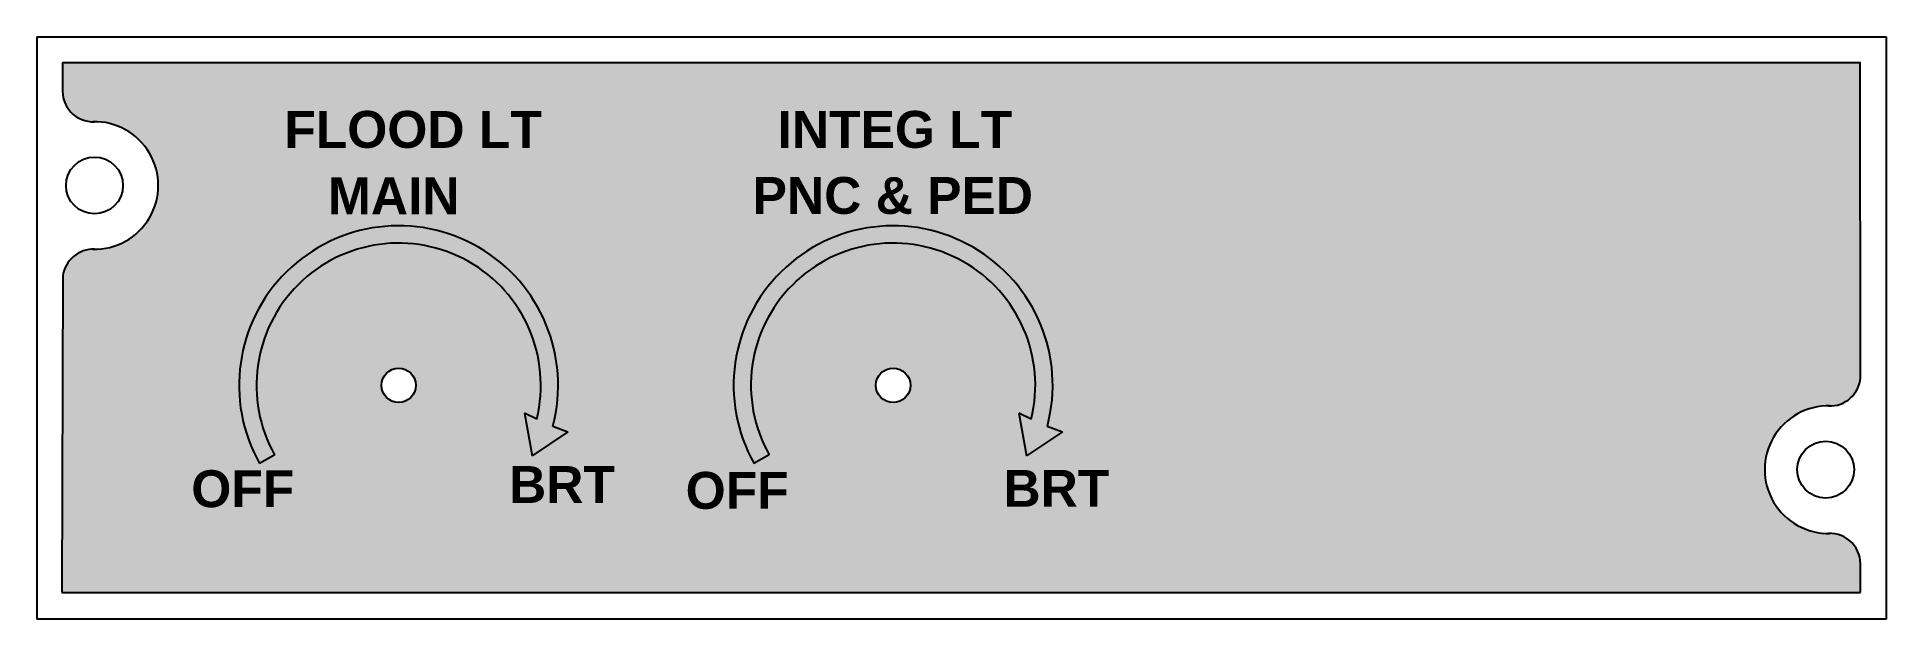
# Model space of a CAD drawing. Header units: inches. Extents: x 0 to 145, y 0 to 46.
import ezdxf

# ---------------------------------------------------------------- set-up
doc = ezdxf.new("R2010")
doc.units = ezdxf.units.IN
doc.header["$MEASUREMENT"] = 0
doc.styles.get("Standard").update_dxf_attribs({"font": 'arial.ttf'})

msp = doc.modelspace()

# ---------------------------------------------------------------- hatches: boundary and pattern name
at = {"true_color": 0x6d7c87}
h = msp.add_hatch(color=8, dxfattribs=at)
h.dxf.hatch_style = 1
h.paths.add_polyline_path([(142.97, 43.63), (2.01, 43.63), (2.01, 41.66, 0.442091), (4.39, 38.98, -1.025903), (4.39, 28.99, 0.371801), (2.02, 26.89), (1.95, 2.07), (142.99, 2.07), (142.99, 4.07, 0.438302), (140.61, 6.71, -1.027097), (140.63, 16.71, 0.371012), (142.99, 18.8)])
h.paths.add_polyline_path([(40.46, 15.13), (41.64, 14.68), (38.82, 12.79), (38.23, 16.13), (39.19, 15.68, 1.468759), (18.64, 12.87), (17.45, 12.2, -1.483557)], flags=16)
h.paths.add_polyline_path([(29.71, 18.32, -1), (27.01, 18.32, -1)], flags=16)
h.paths.add_polyline_path([(79.23, 15.13), (80.41, 14.68), (77.59, 12.79), (77, 16.13), (77.96, 15.68, 1.468759), (57.41, 12.87), (56.22, 12.2, -1.483557)], flags=16)
h.paths.add_polyline_path([(68.49, 18.32, -1), (65.78, 18.32, -1)], flags=16)
at = {"true_color": 0xffffff}
h = msp.add_hatch(color=7, dxfattribs=at)
h.dxf.hatch_style = 1
h.paths.add_polyline_path([(41.64, 14.68), (40.46, 15.13, 1.483557), (17.45, 12.2), (18.64, 12.87, -1.468759), (39.19, 15.68), (38.23, 16.13), (38.82, 12.79)])
h.paths.add_polyline_path([(77.96, 15.68), (77, 16.13), (77.59, 12.79), (80.41, 14.68), (79.23, 15.13, 1.483557), (56.22, 12.2), (57.41, 12.87, -1.468759)])

# ---------------------------------------------------------------- linework, layer by layer
at = {"color": 18, "true_color": 0x000000}
for p, q in [((0, 45.63), (145, 45.63)), ((0, 45.63), (0, 0)), ((145, 45.63), (145, 0)), ((2.01, 43.63), (2.01, 41.63)), ((2.01, 43.63), (142.99, 43.63)), ((142.99, 18.8), (142.97, 43.63)), ((2.02, 26.89), (1.95, 2.07)), ((142.99, 2.07), (142.99, 4.07)), ((1.95, 2.07), (142.99, 2.07)), ((145, 0), (0, 0))]:
    msp.add_line(p, q, dxfattribs=at)
at = {"color": 7, "true_color": 0xffffff}
for p, q in [((39.19, 15.68), (38.23, 16.13)), ((38.23, 16.13), (38.82, 12.79)), ((77.96, 15.68), (77, 16.13)), ((77, 16.13), (77.59, 12.79)), ((41.64, 14.68), (38.82, 12.79)), ((40.46, 15.13), (41.64, 14.68)), ((80.41, 14.68), (77.59, 12.79)), ((79.23, 15.13), (80.41, 14.68)), ((18.64, 12.87), (17.45, 12.2)), ((57.41, 12.87), (56.22, 12.2))]:
    msp.add_line(p, q, dxfattribs=at)
at = {"color": 18, "true_color": 0x000000}
for centre in [(4.51, 33.99), (140.27, 11.71)]:
    msp.add_circle(centre, 2.23, dxfattribs=at)
at = {"color": 7, "true_color": 0xffffff}
for centre in [(28.36, 18.32), (67.14, 18.32)]:
    msp.add_circle(centre, 1.35, dxfattribs=at)
at = {"color": 18, "true_color": 0x000000}
for centre, radius, start, end in [((4.42, 41.4), 2.42, 174.548, 272.2397), ((4.51, 33.99), 5, 268.5406, 91.4594), ((4.42, 26.57), 2.42, 87.7603, 172.3611), ((140.59, 19.12), 2.42, 267.5384, 355.8822), ((140.49, 11.71), 5, 88.5406, 271.4594), ((140.58, 4.3), 2.42, 354.548, 92.2397)]:
    msp.add_arc(centre, radius, start, end, dxfattribs=at)
at = {"color": 7, "true_color": 0xffffff}
for centre, radius, start in [((28.36, 18.32), 12.51, 345.2201), ((67.14, 18.32), 12.51, 345.2201), ((28.36, 18.32), 11.15, 346.2869), ((67.14, 18.32), 11.15, 346.2869)]:
    msp.add_arc(centre, radius, start, 209.2914, dxfattribs=at)

# ---------------------------------------------------------------- texts
at = {"color": 7, "true_color": 0xffffff, "char_height": 2.8909, "attachment_point": 1}
for s, insert, width in [('{\\fSansSerif|b1|i0|c2|p2;FLOOD LT}', (19.4, 39.83), 20.9959), ('{\\fSansSerif|b1|i0|c2|p2;INTEG LT}', (58.08, 39.83), 27.6567), ('{\\fSansSerif|b1|i0|c2|p2;MAIN}', (22.82, 34.62), 12.8379), ('{\\fSansSerif|b1|i0|c2|p2;PNC & PED}', (56.12, 34.65), 22.2389), ('{\\fSansSerif|b1|i0|c2|p2;OFF}', (12.1, 11.66), 11.0016), ('{\\fSansSerif|b1|i0|c2|p2;BRT}', (37.02, 11.99), 10.0309), ('{\\fSansSerif|b1|i0|c2|p2;BRT}', (75.79, 11.69), 10.0309), ('{\\fSansSerif|b1|i0|c2|p2;OFF}', (50.87, 11.53), 11.0016)]:
    msp.add_mtext(s, dxfattribs=dict(at, insert=insert, width=width))

doc.saveas('drawing.dxf')
